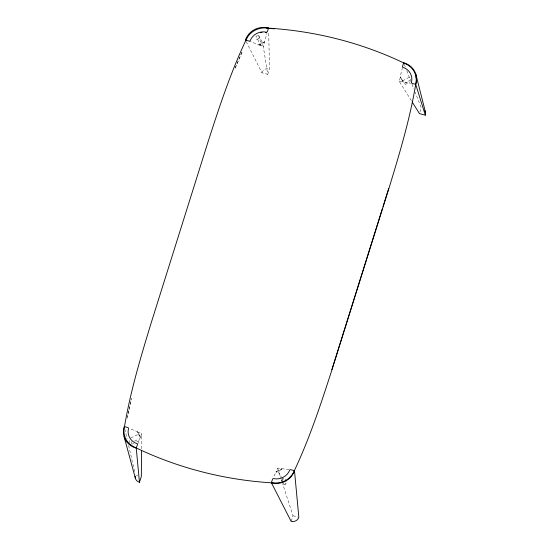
<?xml version="1.0" encoding="UTF-8"?>
<svg xmlns="http://www.w3.org/2000/svg" width="549" height="549" viewBox="0 0 549 549"><rect width="100%" height="100%" fill="white"/><g stroke="black" fill="none" stroke-linecap="round" stroke-linejoin="round"><path stroke-width="0.41" stroke-dasharray="2.75 2.06" d="M137.531 432.235L141.772 433.504L140.434 437.45L137.531 431.603L129.461 428.522M129.784 442.707L129.804 440.476M131.252 443.832L131.273 441.602M141.608 448.739L141.772 433.504M140.434 437.45L139.398 435.062A13.004 2.258 64.4 0 1 138.856 434.094M129.063 409.691L131.355 398.437L127.581 416.677M127.238 418.331L128.905 410.494M401.552 79.083L400.166 76.606L402.506 67.383M246.206 41.6L261.887 72.756L267.747 74.341L263.232 46.267L266.951 33.4M411.345 100.645L399.178 81.231L400.461 77.08L400.166 76.606M267.747 74.341L269.593 68.742L268.633 31.43M419.978 111.989L421.303 107.981L415.126 92.122M291.135 521.358L292.988 515.751L282.611 483.587M281.891 469.326L276.305 472.243L277.691 468.304L281.891 469.326L281.671 468.633L279.702 469.807A13.004 5.469 -29.6 0 1 278.666 470.356L276.078 471.55L273.649 477.287M137.689 444.223L140.441 436.819M241.931 52.354L234.807 68.996L242.534 50.892M282.495 479.25L282.2 479.737L283.25 482.996M258.915 38.471L259.279 38.101L258.819 35.198L258.401 35.232A1.661 0.384 -28.6 0 0 256.026 36.659L256.486 39.555L258.915 38.471L263.335 46.569M283.771 484.63L285.679 484.156L286.564 483.175L284.993 478.282M264.494 41.717L261.962 43.124A13.004 3.013 -28.6 0 1 260.919 43.659L258.908 44.627L249.184 41.333M402.637 80.943L410.199 76.675M404.325 83.503L411.208 79.619M404.97 84.67L410.474 81.568M258.908 44.627L258.97 45.039L264.556 42.129M261.427 43.947L262.161 43.57M278.83 471.275L279.558 470.891M130.799 437.992L138.451 434.321M134.574 441.128L138.403 439.296M132.227 444.024L133.757 443.29M136.818 441.821L139.11 440.723M281.671 468.633L290.064 469.951M401.648 79.255L403.069 81.822L410.604 83.324M399.178 81.231L403.364 82.295L400.461 77.08M292.988 515.751L298.107 517.137M136.186 475.283L137.648 475.674M258.97 45.039L263.232 46.267M403.069 81.822L403.364 82.295M281.815 477.362L283.359 480.08M284.904 482.797L285.679 484.156M278.24 471.769L281.335 477.211M281.548 479.956L282.323 481.315M282.708 481.995L284.258 484.712M138.787 434.774L139.165 435.46M258.401 35.232L262.813 43.33M257.563 39.281L261.983 47.379M138.856 434.101L137.531 431.603M404.318 64.37L405.244 66.752M406.788 70.718L410.494 80.229M412.038 84.196L413.891 88.952M276.078 471.55L276.305 472.243M277.691 468.304L281.061 478.762M281.321 479.565L282.358 482.784M124.801 429.023L127.087 438.891M128.61 445.472L134.69 471.79M261.887 72.756A6.163 5.799 -14.7 0 1 269.593 68.742M283.085 478.749A1.661 0.7 -29.6 0 1 283.812 478.371"/><path stroke-width="0.82" d="M141.587 450.434L141.306 476.669L139.46 482.276A6.163 5.799 -14.7 0 1 135.212 476.127M331.864 369.69L382.516 208.133M383.024 206.499L388.651 188.547M136.248 448.135L137.394 444.663A0.947 0.892 -14.7 0 0 136.831 443.571A13.746 12.943 -14.7 0 1 128.493 428.597A0.947 0.892 -14.7 0 0 127.862 427.541L124.232 426.559A18.488 17.403 -14.7 0 0 136.248 448.135L139.46 482.276M271.371 482.722L272.517 479.25A0.947 0.892 -14.7 0 1 273.642 478.618A13.746 12.943 -14.7 0 0 289.68 470.26A0.947 0.892 -14.7 0 1 290.846 469.69L294.477 470.678L298.841 517.336A6.163 5.799 -14.7 0 1 291.135 521.358L271.371 482.722A18.488 17.403 -14.7 0 0 294.477 470.678M266.718 28.225L274.342 28.802M246.824 38.588L246.7 38.574C230.841 71.754 219.374 106.746 208.098 141.683L151.201 322.839C140.551 357.749 129.976 392.81 124.108 428.906A19.215 18.09 -14.7 0 0 133.503 446.639A361.805 340.627 -14.7 0 0 275.214 483.045A19.215 18.09 -14.7 0 0 293.509 472.428C309.362 439.248 320.836 404.249 332.111 369.319L389.001 188.163C399.651 153.246 410.233 118.193 416.094 82.096A19.215 18.09 -14.7 0 0 406.706 64.363A361.805 340.627 -14.7 0 0 264.995 27.951A19.215 18.09 -14.7 0 0 246.7 38.574L246.734 38.705M266.389 32.556L265.613 32.418M415.717 84.368L412.086 83.379A0.947 0.892 -14.7 0 1 411.455 82.329A13.746 12.943 -14.7 0 0 403.11 67.355A0.947 0.892 -14.7 0 1 402.554 66.264L403.7 62.785A18.488 17.403 -14.7 0 1 415.717 84.368L425.303 115.173L419.45 113.588L412.244 102.087M124.06 436.537L135.397 478.405M415.888 74.39L425.365 111.852M416.005 76.688L416.231 77.965M260.809 32.521A13.746 12.943 -14.7 0 1 261.997 32.35M424.899 110.747A6.163 5.799 -14.7 0 1 425.303 115.173M268.55 28.033L267.404 31.513A0.947 0.892 -14.7 0 1 266.272 32.144A13.746 12.943 -14.7 0 0 250.234 40.502A0.947 0.892 -14.7 0 1 249.068 41.065L245.437 40.084A18.488 17.403 -14.7 0 1 268.55 28.033"/></g></svg>
